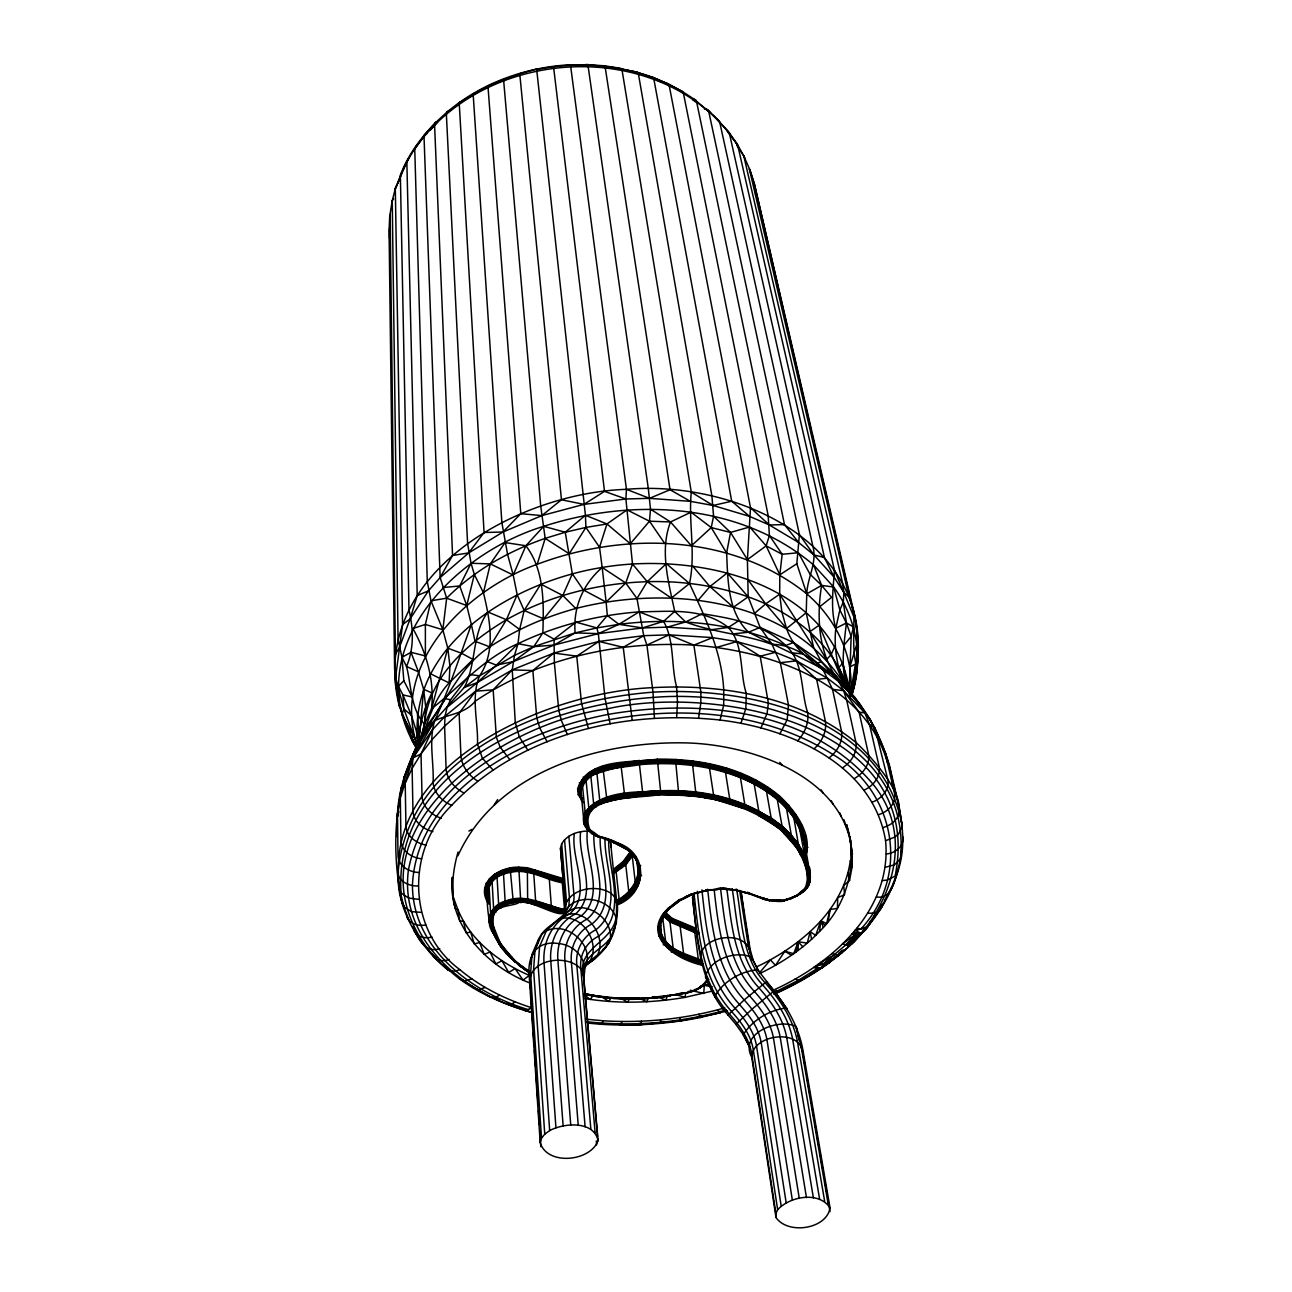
<?xml version="1.0" encoding="UTF-8"?>
<svg xmlns="http://www.w3.org/2000/svg" width="1292" height="1292" viewBox="0 0 1292 1292"><rect width="100%" height="100%" fill="white"/><g stroke="black" fill="none" stroke-linecap="round" stroke-linejoin="round"><path stroke-width="1.5" d="M652.25 996.972C672.147 996.52 621.323 1001.833 623.019 997.828M452.216 877.72C447.969 926.461 487.149 966.513 529.898 982.986M705.141 983.099C691.64 996.568 669.127 994.21 651.443 997.763L651.33 998.086M796.825 1031.743L797.051 1028.707L795.63 1026.252C777.978 1018.209 738.782 1033.18 751.75 1057.292L775.975 1217.435C787.555 1234.91 826.767 1229.386 830.029 1207.826L802.542 1047.99C797.439 1022.828 783.291 1000.719 766.398 981.791L744.192 999.943L728.026 1015.044L735.891 1024.314L751.976 1009.165L774.118 990.883L787.377 1009.343L786.521 1008.035C769.951 1009.617 751.783 1020.47 743.288 1034.827L750.297 1048.523L744.257 1036.055L735.713 1024.185M398.776 811.586L397.419 816.625C398.033 783.792 412.423 753.656 427.216 725.087C447.92 699.004 460.937 665.17 489.813 646.856C516.267 629.527 545.305 616.817 575.78 608.5C671.081 583.919 799.377 598.616 850.023 694.256M685.261 896.809C702.977 888.783 683.71 899.151 679.317 900.734C669.999 906.839 661.52 915.237 659.388 926.59C657.854 950.88 685.713 956.726 703.074 964.203L701.847 965.092C676.007 959.536 639.718 935.731 668.109 908.324L669.773 908.276L670.273 906.855M695.532 101.874L692.577 99.549L694.498 99.484L708.759 111.58L799.393 534.63L796.825 563.748L806.773 593.852L806.224 612.763L813.459 647.066L821.195 661.552L860.052 704.253L870.049 719.321L874.975 728.139L885.537 753.22L889.542 765.736L899.313 807.742L902.236 826.105L898.651 833.824L895.081 836.958L885.569 840.721C892.255 910.117 832.533 963.057 774.909 989.446L777.348 991.19L781.046 991.142C814.638 975.137 846.389 953.512 869.71 924.168C882.743 907.905 892.885 889.381 898.521 869.258C907.824 839.703 900.039 808.97 892.255 780.061L892.449 783.679M452.297 877.381L452.749 895.711L457.869 909.568L459.677 920.97L463.44 921.164L466.073 932.808L470.74 932.162L474.293 943.967L479.671 942.482L484.225 954.352L490.104 952.026L495.757 963.88L501.958 960.747L508.725 972.488L515.072 968.564L523.018 980.079L529.349 975.412C499.18 962.346 470.595 940.818 457.869 909.568L455.204 908.567C450.633 889.526 452.814 870.517 458.046 852.009M850.54 694.725C854.61 656.191 835.617 618.61 806.773 593.852C807.387 577.314 817.594 562.375 812.733 545.644L719.692 122.046L707.951 109.868L704.382 108.883M657.289 759.163C631.126 763.281 588.005 757.37 577.621 788.814L580.948 791.108L584.065 823.343C584.953 833.017 613.603 845.404 589.814 829.642C576.103 793.579 642.366 799.07 660.955 794.257L657.289 759.163C700.232 758.582 745.678 767.755 779.415 795.872C795.097 810.568 812.846 833.905 805.659 856.386M661.133 917.385L663.442 916.577L669.175 908.292M851.735 695.613C856.047 667.916 860.504 638.797 853.624 611.116L754.431 184.126L750.297 170.786L743.788 155.928L736.795 145.318M590.557 831.224C579.817 830.385 567.382 834.067 561.681 843.854L566.494 901.509L564.685 915.075C560.938 890.802 593.852 882.371 610.696 893.127C621.484 900.831 616.688 916.593 615.024 927.527C611.294 944.113 599.262 956.984 585.115 965.625M615.154 923.828L615.024 927.527L613.006 930.337M616.623 900.459L616.397 922.73L608.92 943.144L594.433 959.197L584.921 965.705M660.18 923.925L661.294 934.035L658.678 936.329M393.656 198.855L392.235 200.599L389.683 216.588L389.07 230.525L394.593 668.981L399.244 705.852L416.589 748.569C357.949 650.797 453.46 553.606 543.674 526.328C632.418 497.533 740.041 502.475 813.637 565.024L821.615 585.389C815.688 621.823 819.144 662.102 846.292 689.767M759.89 973.506C781.838 962.798 802.687 949.216 819.58 931.419C844.758 906.984 855.675 871.502 849.668 837.022M520.579 902.656C529.558 898.344 566.607 923.231 564.523 909.487L562.311 882.743L563.054 878.528L527.346 867.739L518.786 867.174L520.547 898.295C523.147 908.131 495.934 901.961 493.496 915.753C489.765 940.156 511.955 960.57 530.673 972.973M389.893 220.447L390.152 214.504L395.384 654.236C394.157 680.496 397.177 707.128 409.031 730.901M847.326 690.639C837.894 671.565 833.437 649.472 835.827 628.283C830.272 608.774 833.195 589.75 834.422 570.111L737.732 145.269L728.494 131.542L713.2 115.408M417.962 748.003C388.844 665.396 464.829 590.105 537.214 564.281C624.343 531.432 731.724 533.79 806.773 593.852L821.615 585.389L833.663 587.036C856.386 617.624 864.09 659.001 851.751 695.274C860.73 663.426 860.44 628.445 849.054 597.033L749.344 168.881L754.431 184.126L811.311 431.205M706.094 889.607L706.191 890.737L691.301 894.161L678.397 900.395L668.109 908.324M849.878 693.869C835.504 581.901 695.823 551.426 602.169 567.463C515.928 580.964 405.381 643.9 418.091 745.274M583.677 976.72C588.635 960.182 575.101 945.146 558.984 943.596C535.922 939.946 526.603 956.613 529.365 978.044L540.185 1142.532C546.904 1165.82 590.266 1161.847 598.083 1140.658L583.677 976.72C575.392 948.328 612.876 942.417 615.993 917.659C608.807 894.92 568.286 891.835 562.86 917.53M849.135 691.818L851.17 636.423L846.389 622.986L843.321 602.104L843.821 592.447L842.642 583.322L743.788 155.928M857.29 664.088C871.809 539.039 730.868 480.059 626.442 489.329C516.009 492.946 366.928 575.634 399.244 705.852L401.118 708.678M452.329 109.013L447.597 111.532L446.37 114.229L467.591 543.512L471.047 563.264L459.742 585.954L466.751 605.56L471.386 624.52C459.484 656.837 449.067 689.589 434.645 720.726C428.556 740.897 434.031 762.28 433.111 782.904C434.112 793.24 442.445 801.524 451.699 805.336C519.19 733.775 624.827 709.663 720.08 720.048C789.154 728.22 873.037 764.105 885.569 840.721M407.481 770.323L403.944 777.542L415.491 748.585L428.169 726.265L434.645 720.726L464.264 687.457L479.59 675.845L514.491 655.351L533.774 646.678L575.134 632.886L596.839 627.928L607.305 615.509L606.126 602.056L625.748 582.999L632.499 563.99L625.893 498.987L626.442 489.329L570.45 64.745C525.553 67.071 480.979 83.14 446.628 112.485M887.442 762.587C864.542 681.998 769.015 650.748 693.885 645.128C639.201 641.817 583.79 650.312 532.853 670.548C512.746 678.849 493.415 688.927 475.375 701.088C464.668 714.024 448.615 714.072 434.645 720.726C393.931 771.243 389.36 841.673 402.038 903.383C409.968 928.625 425.633 951.073 445.708 968.176C449.341 972.133 455.301 971.649 459.79 969.598C480.672 987.136 505.511 999.314 531.351 1007.631L526.312 1010.699C496.435 1001.575 465.814 987.766 444.012 965.172M813.637 565.024L833.663 587.036L839.848 609.921L846.389 622.986C843.902 645.79 839.752 669.789 848.65 691.801M463.796 792.884C454.8 788.298 447.161 779.593 446.111 769.273L444.593 726.185L445.046 716.188L447.097 707.322L477.103 682.693L513.182 661.633L533.774 646.678L542.85 632.822C543.803 603.348 544.562 570.257 525.892 545.741L505.075 542.559L490.314 563.893L483.45 592.721C489.894 619.627 496.29 651.33 479.59 675.845C470.611 697.502 478.315 721.598 477.491 744.111L482.336 758.129L492.914 769.87M853.624 611.116C854.787 630.383 851.444 650.554 857.323 669.191L852.785 691.769C857.904 658.371 855.998 685.503 850.927 695.419M459.79 969.598C407.077 930.821 405.672 849.926 451.699 805.336M397.274 818.466L397.274 836.764M530.382 988.364L530.285 978.351M419.674 743.191L424.503 724.247C410.598 708.743 411.421 685.616 406.528 666.494C414.231 648.342 413.392 628.623 408.983 609.921L400.358 175.131C407.852 155.088 421.047 137.453 435.969 122.223L437.713 121.965L429.994 130.444M527.863 750.168L519.384 737.102L515.266 722.551L512.246 669.886L514.491 655.351L518.011 643.707L519.642 629.462L506.432 619.74L487.843 611.972C471.402 634.695 476.829 663.523 464.264 687.457L477.103 682.693L496.386 665.122L513.182 661.633L554.106 645.047L575.134 632.886C573.018 607.644 582.789 584.291 602.169 567.463L599.52 547.259L606.965 523.954L627.056 509.872L649.472 521.209L670.516 521.952L691.042 512.165L711.23 527.588L726.621 552.96C727.913 580.043 727.574 611.988 748.52 632.208C776.153 646.194 804.367 658.613 831.434 673.713C861.748 700.296 884.051 736.715 891.577 776.476M434.645 720.726L412.955 757.984L412.116 768.401L412.972 811.554C413.86 821.89 423.372 829.27 432.868 831.596M793.417 896.793L797.778 895.227L790.882 898.828L783.873 900.621L796.421 895.647L805.158 888.121C809.793 887.83 810.068 879.965 810.342 876.493C806.208 852.865 804.06 826.832 786.489 808.614C777.251 798.537 766.14 790.478 754.157 783.986C718.966 766.011 678.365 761.263 639.362 764.702C619.627 768.675 587.472 766.56 580.948 791.108C581.804 798.198 581.416 796.744 580.786 790.494C581.658 784.292 585.777 779.27 590.751 775.701C650.134 753.188 726.185 758.824 777.283 798.94C789.315 809.535 799.021 823.004 803.398 838.556C805.562 850.507 807.597 861.861 803.414 839.17C803.204 837.684 804.593 836.522 805.933 836.247M395.384 654.236L399.163 648.1L410.113 618.949L428.346 590.912L440.152 577.54L468.673 552.944L502.959 532.013L541.849 515.605L561.455 499.762L519.901 75.356L519.868 73.757L536.632 69.041L585.421 515.25L606.965 523.954L630.318 543.738L649.472 521.209L650.506 509.209L648.342 488.796L588.183 66.667L587.472 64.6L570.305 65.311M850.394 695.08L855.433 664.007L849.829 667.043L856.951 643.594M901.913 845.533C899.7 883.05 878.156 917.627 851.735 943.758L845.953 944.84L842.432 944.048L855.175 934.552C862.878 935.117 868.628 927.494 870.614 920.905M720.08 720.048L723.698 705.061L723.714 689.799C721.76 651.636 705.157 617.414 689.492 583.5C695.984 553.509 688.265 522.501 691.285 492.139L622.114 70.446L620.935 68.347L604.349 65.811L587.472 64.6L577.75 65.246M805.61 851.719C802.574 796.324 741.027 768.869 692.706 763.184C660.535 759.599 627.282 761.166 596.29 770.872C585.874 774.796 575.118 787.426 582.337 798.472M805.449 853.431C807.129 796.986 740.736 768.207 692.835 762.377C660.519 758.775 627.088 760.342 595.935 770.129C585.308 774.134 574.326 787.022 581.707 798.294M700.894 1015.835L700.329 1017.531C667.334 1024.055 633.532 1026.478 599.972 1024.201L602.12 1023.167L603.202 1020.793C644.078 1023.248 685.406 1019.113 724.796 1007.857M805.982 853.075L806.644 852.865C805.788 796.034 742.076 767.287 693.029 761.65C660.503 758 626.862 759.599 595.547 769.467C583.774 773.682 572.824 788.411 581.949 800.071L578.283 794.774L577.621 788.814M805.158 888.121C813.798 866.302 795.355 844.047 780.594 829.448C754.899 808.017 721.469 798.375 688.588 795.807C659.388 791.915 629.22 795.388 601.022 803.479C584.291 807.581 580.576 832.145 599.068 836.699M809.664 882.614L810.342 876.493M806.951 887.83C811.231 885.537 811.731 859.277 806.579 868.369C811.408 878.608 807.225 892.207 796.421 895.647M810.359 877.123C809.761 882.194 807.258 891.254 801.444 892.174M676.637 717.464L677.509 702.25L676.588 686.876C670.887 665.622 674.715 640.784 663.571 621.339L639.169 611.859C597.275 615.04 555.915 625.441 518.011 643.707C483.676 657.983 460.243 686.746 431.56 708.71L424.503 724.247L418.963 744.87M850.233 694.741L851.057 687.279L857.323 669.191M779.883 733.775L787.183 719.773L788.475 704.98L780.336 662.683L772.035 644.401L760.1 627.411L748.165 596.823L747.406 559.646L750.507 507.772L669.272 85.87L667.48 83.56L652.638 77.262L637.085 72.174L616.429 68.298M741.883 773.456L740.429 777.639L744.87 804.9L743.352 808.453L712.974 798.763L713.555 794.935L709.502 768.288L710.39 763.927M819.58 931.419L820.856 920.841C835.94 903.899 847.471 883.163 850.33 860.424L851.993 867.449L849.538 880.53L843.708 885.472L844.613 894.629L837.733 897.665L837.426 908.373L830.078 909.487L826.573 923.554L820.856 920.841C802.93 940.382 780.626 955.482 756.724 966.804M455.478 106.606L461.761 101.761L459.5 102.601L459.29 104.297L484.064 532.498L468.673 552.944L452.555 555.447L440.152 577.54L446.661 598.18L442.833 629.753L447.791 648.18L449.923 666.01L449.099 682.935C431.157 702.024 427.426 727.509 416.089 750.168M641.397 1021.229L640.687 1024.782L620.015 1024.96L619.304 1023.571M397.419 816.625L401.247 787.296L405.22 783.162L412.116 768.401L421.014 753.898L431.867 739.783L444.593 726.185L459.144 713.249L475.553 691.22L512.246 669.886L553.848 653.058L598.858 641.446L643.723 635.68L668.965 634.84L712.57 637.602L736.763 641.591L775.491 652.298L796.55 660.858L827.478 678.235L843.676 690.655L864.849 712.893L869.613 724.747L879.206 766.834C880.853 777.041 872.875 786.166 864.057 790.123M403.185 783.34L403.685 779.48M660.955 794.257L668.545 794.838L668.675 790.995C641.236 792.626 603.832 788.152 585.034 812.458C583.822 815.72 581.222 825.701 587.392 825.152M708.5 979.853C706.353 981.92 693.723 993.483 694.886 989.397M586.859 820.275L583.645 818.547C587.682 799.635 611.487 796.243 627.121 794.128L627.75 797.923L642.98 795.339L678.768 794.483L675.474 759.421M402.167 171.691L395.32 188.777L402.571 624.585L395.594 677.379L403.815 708.872L418.22 747.713M607.725 801.928L606.723 798.214C657.483 786.392 714.169 786.295 760.6 812.216L758.808 815.623C734.179 802.461 706.514 796.324 678.768 794.483M828.14 921.616L830.078 909.487M685.826 992.531L685.035 997.376C652.008 1002.996 618.012 1003.997 584.888 998.554M770.904 899.83C798.198 899.765 777.784 903.657 768.998 899.7M668.545 794.838L696.178 795.985L692.673 765.445L693.255 761.02M856.015 671.662L856.644 667.883M726.621 552.96L730.529 532.433L713.572 516.235L711.908 495.983L638.474 74.338L637.085 72.174L620.063 68.847M627.121 794.128C676.846 786.214 732.144 791.818 774.457 820.808L772.438 824.038L758.808 815.623C783.663 827.849 805.336 850.33 807.775 879.287L810.165 877.736C802.994 824.021 744.111 799.28 696.582 793.595C673.552 790.752 650.151 791.366 627.234 794.919C611.278 796.986 581.287 802.041 584.598 824.457M430.559 673.794L449.099 682.935L473.066 659.453L461.632 653.3L447.791 648.18L431.56 708.71C434.58 680.513 426.618 653.009 412.875 628.526L425.375 624.44L442.833 629.753L430.979 600.796L427.281 581.594L414.748 148.968L425.536 133.69L435.969 122.223M650.506 509.209L670.516 521.952L691.398 545.805L711.23 527.588L713.572 516.235M705.157 983.68C703.752 986.636 686.876 995.179 688.491 991.384M795.969 952.075L798.117 941.787L807.274 943.095L810.165 931.645L815.672 935.392L820.856 920.841L824.958 925.46M850.847 696.598L854.965 677.912M389.554 228.393L389.554 238.406M744.87 804.9L771.146 817.884L782.064 826.105L786.263 830.546L785.778 831.951L784.05 833.582L780.594 829.448L772.438 824.038M698.584 718.077L700.845 702.929L700.862 692.092L693.885 645.128L668.965 634.84L646.904 645.079L653.009 692.173L654.43 718.207M849.958 695.387C826.282 610.373 726.669 579.107 647.211 581.707C598.196 583.257 549.262 595.564 506.432 619.74C467.962 642.754 428.718 676.572 424.503 724.247L425.698 706.853L423.615 689.298L418.382 671.808L406.528 666.494L401.974 657.337L398.049 639.395L392.235 200.599M626.798 998.086L632.644 999.104L656.094 997.715L688.555 992.337M699.44 987.992L706.999 980.709L707.499 977.333M519.642 629.462L524.164 610.486L540.815 584.129L562.795 595.499L575.78 608.5M599.52 547.259L585.906 527.427L585.421 515.25L565.25 532.239L572.34 573.842L562.795 595.499L543.706 618.868L524.164 610.486L517.171 594.659L513.199 575.021L490.314 563.893L471.047 563.264L474.325 574.488L466.751 605.56L446.661 598.18L430.979 600.796L425.375 624.44L425.391 655.948L411.017 652.298L401.974 657.337L403.831 680.739L412.164 696.969L402.942 694.902L398.388 686.294L403.831 680.739M700.216 987.896L700.539 986.587M760.6 812.216L782.064 826.105L791.334 835.117L795.856 841.221L794.822 843.175L793.482 844.064L784.05 833.582M391.767 202.634L395.788 186.791L397.193 185.176M667.27 995.357L666.01 1000.169L656.95 996.681M802.946 892.191L809.858 882.048M678.397 900.395C685.261 899.119 660.454 912.087 661.859 917.417C648.18 944.646 682.16 958.599 702.557 964.753M537.488 943.725C541.332 921.212 576.975 919.145 573.858 893.886L568.851 836.231M831.434 673.713C813.556 661.165 795.048 644.24 772.035 644.401C743.853 634.081 713.604 632.709 685.648 621.969L674.682 611.374C668.675 582.256 659.404 550.828 670.516 521.952M565.25 905.821L560.47 848.182L561.681 843.854M583.257 970.405C585.131 954.513 602.137 949.604 610.454 937.895C611.584 922.133 596.936 909.019 581.949 907.711C569.078 906.709 560.389 918.321 551.7 925.589M790.397 898.311C778.818 904.933 761.731 898.134 747.341 892.32C758.808 896.874 720.209 884.632 717.044 889.025M802.057 825.41L799.587 828.543L804.528 854.997L802.784 857.904L806.579 868.369M583.548 970.163C599.262 946.358 562.941 915.963 541.978 933.954L535.033 949.943L533.596 969.549L544.74 1134.166L541.51 1138.236L540.185 1142.532M622.211 1021.52L620.015 1024.96M898.521 869.258C894.226 879.836 892.497 899.313 876.444 897.003M688.588 795.807L689.088 791.996L668.675 790.995M402.975 170.043L408.579 158.545L406.851 161.823L417.219 595.547L410.113 618.949L402.571 624.585M489.361 903.819L488.618 903.899C474.342 882.565 499.584 866.431 518.786 867.174M531.012 972.811C515.669 963.687 503.702 949.814 495.304 934.294L493.14 933.034L489.361 921.939C486.05 897.924 482.885 877.026 510.938 872.294C529.042 868.208 545.03 879.9 562.311 882.743M421.499 858.792C412.083 857.84 401.699 851.46 400.94 841.205L400.326 798.052L412.955 757.984L432.416 729.786L445.046 716.188L475.553 691.22L493.173 689.847L512.246 669.886L532.853 670.548L553.848 653.058L576.749 656.158L598.858 641.446L623.245 647.308L643.723 635.68L636.972 598.519L625.748 582.999L602.169 567.463L606.126 602.056L583.322 589.927L572.34 573.842M537.214 564.281L545.176 538.376L540.718 506.06L503.67 80.815L503.686 79.216L504.914 78.925L491.428 84.723M493.463 933.551C484.193 921.277 490.798 905.046 505.075 901.235C525.343 892.578 544.966 905.611 564.523 909.487M711.23 527.588L730.529 532.433L747.406 559.646L766.14 545.854L769.402 535.486L768.159 515.589L683.452 93.395L681.465 90.989L667.48 83.56L665.945 83.851M616.51 905.207C648.18 893.983 649.521 851.412 615.46 842.336C615.444 841.14 583.128 831.693 593.949 833.437M805.368 849.474L807.936 847.358M418.543 745.5L416.573 731.724L411.324 715.187L402.942 694.902L403.815 708.872L401.974 714.444L414.522 737.296L410.695 735.794L416.25 747.567M408.369 768.53L413.085 754.27L427.216 725.087L428.169 726.265L445.288 698.633L450.537 699.796L469.949 674.521L479.59 675.845M663.668 915.447L660.373 925.702L657.951 926.945M728.026 1015.044L728.22 1015.189C699.586 984.278 697.632 940.851 692.835 901.332L692.577 897.294L693.998 893.192C698.617 934.439 701.96 979.207 731.514 1011.426C741.269 1022.376 750.684 1034.553 753.22 1049.379L777.655 1209.716L775.894 1213.608L775.975 1217.435M648.003 998.619L646.856 1001.784L638.232 997.747M802.817 946.81L798.117 941.787L793.74 953.69L784.825 951.235L775.475 965.382L770.42 959.875L759.389 972.957M395.32 188.777L406.851 161.823L416.379 145.834M397.807 183.48L400.924 175.066M608.564 940.495L605.819 947.504L602.847 949.62M527.346 867.739L527.669 903.108M666.171 913.024L671.888 918.224L696.097 928.383L694.741 932.307L698.342 959.407L696.953 962.718M517.171 594.659L506.432 619.74L489.813 646.856L475.036 641.268L471.386 624.52M843.321 949.798C824.409 969.097 798.343 982.421 773.876 994.113M538.942 938.396L532.046 954.255L530.576 973.683L541.51 1138.236M536.745 945.437L530.786 959.165L531.351 964.317M843.321 602.104L839.848 609.921L835.827 628.283L846.389 622.986L853.511 626.895L851.17 636.423L843.999 645.273M457.949 855.74C496.112 771.098 599.795 741.01 685.907 742.9C756.369 744.547 857.953 781.402 851.993 867.449L850.863 847.778L852.413 854.335L849.765 837.135M834.858 646.371L831.047 654.786L826.541 659.534L809.809 631.723L819.128 625.231L842.449 680.674M853.657 941.981L865.123 929.271L851.735 943.758L869.71 924.168M519.868 73.757L520.692 73.612L488.15 85.87L459.5 102.601M447.097 707.322L450.537 699.796M613.845 997.892L639.815 998.797L651.443 997.763M721.033 889.171L705.933 890.107L721.033 889.171L720.581 888.105M740.93 723.358L745.839 708.614L746.308 693.465C739.363 672.26 744.37 644.87 728.317 627.444C702.703 607.272 669.595 611.601 639.169 611.859L618.949 624.327L598.341 633.629L554.106 645.047L533.774 646.678L518.011 643.707L496.386 665.122L487.229 661.585M629.898 997.602L627.75 1002.204L619.611 997.699M441.38 818.288C431.948 815.236 423.001 807.387 422.048 797.035L421.014 753.898L432.416 729.786M728.914 802.752L729.722 798.989L725.49 772.374L726.669 768.094M806.466 888.088C814.445 868.256 798.908 846.518 785.31 832.597C761.23 810.149 728.43 799.603 696.372 795.242C666.656 791.544 636.375 793.708 607.272 800.604C594.578 802.655 578.703 816.673 588.377 829.852L589.814 829.642M413.085 754.27L419.948 740.994M884.455 900.863L891.932 887.039M610.535 998.49L608.839 1001.445L601.248 996.487M679.673 900.637L692.237 894.419M760.907 727.945L767.06 713.539L768.352 702.993L760.18 656.223L736.763 641.591L716.753 647.373M636.972 598.519L647.211 581.707L666.317 563.619L689.492 583.5L671.356 598.083L647.211 581.707L632.499 563.99M606.965 523.954L585.906 527.427L569.223 553.767L545.176 538.376C508.66 551.103 474.035 570.596 446.661 598.18M494.303 804.593L497.678 799.57M563.861 916.06L568.916 905.999L569.417 897.423L564.539 839.784M533.418 1012.686C469.222 996.794 398.76 943.58 408.417 870.001C426.182 778.091 524.245 730.901 607.918 714.444C699.101 698.52 809.454 709.05 872.908 784.082C921.551 842.885 884.293 927.801 826.04 964.107L816.011 965.786L816.996 968.677L822.067 967.869L842.271 952.22L819.855 968.838L816.011 965.786M593.222 995.308L590.283 999.491L583.984 994.662M632.935 998.554L623.616 998.797L592.705 995.389M749.021 893.337L734.793 889.574L736.117 889.494M822.067 967.869L823.537 965.835L810.229 974.136M873.877 916.383L876.057 913.363M880.401 907.339L882.581 904.319C881.871 911.328 873.99 914.187 867.836 912.992M621.29 902.882L619.175 899.83L616.236 872.504L614.007 868.838L623.019 861.651L629.123 853.318L632.24 856.095L635.422 883.405L638.409 885.618M629.866 853.511L623.665 861.974L614.524 869.258M630.593 853.867L624.294 862.426L615.024 869.807M706.659 980.047L703.72 984.762L708.694 979.32M631.223 854.319L624.86 862.991L615.476 870.453M631.723 854.884L625.296 863.621L612.456 872.827M632.079 855.482L625.619 864.283L612.699 873.521M632.24 856.095L625.764 864.913L612.812 874.183M614.104 998.49L623.616 998.797L613.958 998.28M414.748 148.968C481.27 52.617 637.78 37.339 719.692 122.046M769.386 900.782L770.307 900.153M670.273 907.436C642.608 933.454 675.958 957.727 701.669 962.653M535.227 869.742L533.774 873.812L535.647 901.283L534.194 904.723M550.763 875.411L549.326 879.448L551.377 906.903L549.908 910.327M704.253 984.73L707.628 980.58M681.595 923.086L680.222 927.026L683.678 954.158L682.273 957.485M769.806 821.341L771.146 817.884L766.495 791.334L768.417 787.458M698.1 600.36L709.889 586.568L727.299 572.889L748.165 596.823L733.355 607.272L709.889 586.568L692.609 565.944M797.649 740.752C804.641 733.372 809.067 722.922 807.694 712.683C800.378 690.816 804.448 662.166 785.746 645.515C763.168 623.552 732.063 618.61 702.283 613.7L685.648 621.969L667.27 627.137L642.447 627.944L598.341 633.629L575.134 632.886M849.119 944.743L858.13 934.407L853.608 932.194L855.175 934.552L845.953 944.84L823.424 963.8L818.256 964.187L828.204 963.525L835.181 957.13M793.482 844.064L797.148 847.843L798.682 846.115L793.934 818.32L796.308 814.977M802.542 892.368L807.468 886.91L798.714 894.112L801.799 892.304M777.655 1209.716C789.88 1196.327 818.966 1190.966 830.029 1207.826M791.948 897.31L791.124 898.182L797.778 895.227M476.91 92.233L489.733 85.433L488.15 85.87L488.053 87.517L520.789 513.683L502.959 532.013L484.064 532.498M585.26 966.303C605.754 949.313 582.837 910.036 558.112 919.419L546.419 930.692L539.572 946.519L538.183 965.948L549.665 1130.581L544.74 1134.166M590.056 962.282L592.576 959.698M585.793 964.559L597.647 954.707C608.144 934.019 581.077 901.929 560.502 918.337M780.594 829.448L782.064 826.105L777.299 799.587L779.415 795.872M755.852 779.948L754.157 783.986L758.695 810.552M814.073 748.827C821.647 742.125 826.864 731.821 825.427 721.566L816.657 679.35L796.55 660.858L780.336 662.683M447.597 111.532L434.887 123.273L434.58 125.049L452.555 555.447M806.224 612.763L786.537 628.51C799.231 666.155 845.985 674.472 862.329 709.437M839.251 953.464L841.964 951.025M847.617 945.922L854.787 939.462M674.682 611.374L663.571 621.339L642.447 627.944L618.949 624.327L596.839 627.928L575.974 622.146L554.042 639.152L554.365 662.699L558.725 709.986L561.39 720.484L567.414 734.583M606.869 996.746L607.256 997.909L614.637 997.941M789.735 838.314L791.334 835.117L786.489 808.614L788.75 805.077M845.953 944.84L858.13 934.407M754.124 613.748L765.672 603.881L779.674 594.191L779.819 574.811L782.161 554.284L769.402 535.486M829.028 757.903C837.054 751.879 843.046 741.802 841.56 731.53L832.533 689.347L823.214 670.031L817.723 663.345L793.482 642.528L760.1 627.411L748.52 632.208L733.937 633.823M615.46 842.336L614.152 842.901L613.474 841.738M819.871 606.626L831.58 597.356L821.615 585.389L810.003 574.165L798.391 552.734L782.161 554.284L766.14 545.854L749.699 526.975L730.529 532.433M838.556 953.528L841.738 951.041M671.662 905.789L680.028 899.345M669.773 908.276L679.915 900.346M671.888 918.224L669.95 921.89L673.277 949.055L671.323 952.107M764.347 898.586C756.611 899.232 782.387 901.832 783.792 900.056M699.876 988.041L704.996 984.165M842.416 767.884C850.798 762.555 857.5 752.752 855.966 742.48L846.712 700.329L843.676 690.655L839.17 682.289M515.04 1001.865L512.1 1003.884L506.868 1004.272M796.857 895.921L803.22 891.868M796.825 563.748L779.819 574.811L766.14 545.854M738.653 620.774L728.317 627.444L710.132 629.866L667.27 627.137M468.528 97.417L475.311 93.072L473.373 93.702L473.227 95.366L501.861 522.517L507.546 554.284L513.199 575.021L525.892 545.741L543.674 526.328L565.25 532.239L585.906 527.427M596.258 996.503L591.381 995.551L614.459 998.328M854.109 778.656C862.749 774.021 870.13 764.541 868.531 754.286L859.099 712.167L843.676 690.655L832.533 689.347M854.109 617.528L843.821 592.447L834.115 577.185L813.928 554.914L798.569 542.462L769.354 524.988L749.505 516.364L713.103 505.479L690.38 501.344L649.521 498.341L625.893 498.987L604.511 491.364L583.919 504.397L541.849 515.605L520.789 513.683M806.902 976.203L800.41 980.951L795.065 979.029M838.04 954.723L835.068 954.643L820.468 962.572L823.424 963.8L840.478 953.9M826.654 963.929L829.755 962.023M499.6 995.131L496.338 997.02L490.54 997.182L458.676 978.189L464.329 980.919L471.871 978.948M853.608 932.194L861.199 933.47L855.239 930.288L867.723 926.703M468.883 831.047L472.048 829.351M817.723 663.345L821.195 661.552L834.648 674.311L859.132 704.738M412.955 757.984L421.014 753.898M694.918 989.947L700.555 987.153M694.498 990.706L700.442 987.605M663.264 944.904L665.655 941.545L662.618 916.916M627.266 848.408L625.522 848.763L613.829 842.691M615.59 900.863C629.592 895.13 641.284 877.672 637.618 864.477C641.623 880.401 629.317 895.001 615.719 901.525M615.961 902.236C633.565 894.888 646.63 871.793 632.805 855.062C632.951 856.515 634.727 856.919 635.874 856.386M616.3 902.963C640.574 894.274 647.227 859.81 625.522 848.763M616.72 903.625C639.395 895.534 649.488 862.362 626.006 848.763M617.172 904.206C660.519 882.081 636.924 842.691 597.663 836.279L597.55 835.73M485.178 987.476L478.218 989.769L472.953 987.298M678.881 900.653L692.286 893.999M872.213 802.17C881.128 798.908 889.607 790.155 887.911 780.013L874.975 728.139L869.613 724.747M549.665 1130.581C564.071 1122.877 593.868 1120.422 598.083 1140.658M790.656 898.667L797.713 895.663M773.714 992.724L797.939 980.563L816.996 968.677L813.734 967.369M775.83 993.354L781.046 991.142M690.38 501.344L670.031 489.733L649.521 498.341L626.442 489.329M417.219 595.547L428.346 590.912M693.885 645.128L712.57 637.602M878.512 814.703C887.459 812.087 896.39 803.753 894.613 793.692L884.875 751.653M529.801 971.616L522.162 966.416L520.03 966.271L511.6 958.099M882.969 827.591C926.17 814.364 871.664 757.08 855.966 742.48C799.49 696.695 723.391 683.759 652.492 687.667C543.464 692.076 363.876 770.307 404.057 906.871L411.389 911.619L421.321 912.362M688.555 991.933L693.336 990.447M688.281 992.434L694.87 990.366M545.176 538.376L565.25 532.239M726.201 1009.973C681.094 1022.747 633.468 1026.833 586.843 1021.73M727.348 1010.877L700.329 1017.531L698.794 1014.268M651.313 77.649L652.638 77.262L668.626 84.238L682.741 91.748M709.55 983.939L700.7 986.184M691.301 894.161L711.601 889.59M691.624 894.516L706.191 890.543M511.697 957.033C508.305 958.373 493.431 937.508 500.618 944.161L516.041 962.056L522.162 966.416M712.909 990.932L685.035 997.376L675.619 994.469M449.051 959.455C443.204 961.959 434.79 960.941 432.352 954.239L436.728 958.341M760.18 656.223L775.491 652.298M855.239 930.288L864.768 928.302M749.505 516.364L731.708 501.215L713.103 505.479L691.285 492.139M427.426 133.27L424.374 134.852L424.018 136.661L440.152 577.54M886.328 853.996C895.017 853.285 904.675 846.115 902.704 836.505M655.916 996.73L652.815 997.376L659.501 996.843M439.748 948.586C425.375 954.158 416.654 936.975 413.036 926.235M503.153 946.745L500.698 946.277L498.405 942.449M688.507 992.563L656.078 997.892L639.572 998.764L639.427 997.812M786.085 899.087L789.444 898.473M536.519 69.606C575.36 61.661 616.381 64.115 653.639 77.891L731.708 501.215M885.262 867.32L894.645 864.703L900.556 858.712C912.33 732.112 752.703 689.056 653.494 697.405C548.163 704.334 392.881 764.929 401.037 892.901L408.498 898.053L418.608 899.345M679.544 993.403L683.145 992.821M656.094 997.715L670.08 996.116L664.75 995.954M431.964 937.071C425.278 938.88 416.557 937.152 413.747 930.078M625.893 498.987L583.919 504.397L561.455 499.762M664.782 996.164L670.047 995.502M639.734 1023.264L640.234 1024.653L680.722 1020.809L720.468 1012.767L717.48 1009.956M507.562 953.448L500.392 945.792L509.096 956.274L525.957 969.904M679.737 91.183L681.465 90.989L695.887 100.308L696.646 101.987L784.486 524.584L798.569 542.462M882.436 880.563L887.313 880.03L895.081 876.089C926.106 724.408 715.3 683.92 606.804 708.953C502.443 722.616 342.235 829.044 427.006 948.037M706.046 890.511L721.146 888.944L735.826 889.913M776.589 900.201L780.497 899.781M816.657 679.35L827.478 678.235M617.544 998.086L637.683 997.989M442.72 587.585L459.742 585.954M578.283 794.774L581.384 795.937M425.795 924.959C418.737 926.38 409.935 924.264 406.98 917.013M640.751 865.688L637.618 864.477M807.322 883.728L809.277 883.082C807.177 824.054 739.379 797.681 689.04 793.611C659.308 791.14 628.865 793.336 600.263 802.074C589.491 805.562 578.832 820.194 588.377 829.852M713.232 798.02L707.968 798.456L696.372 795.242M645.386 998.038L632.45 998.506M514.474 961.636L516.041 962.056M484.904 893.192L487.536 893.999L489.07 898.021M784.486 524.584L769.354 524.988L750.507 507.772M632.547 998.894L639.572 998.764M623.212 998.764L632.854 998.926M689.088 791.996L696.533 792.125M722.583 888.234L726.605 888.492M720.791 889.025L735.519 890.123M769.128 900.589L776.799 901.057M417.704 886.005C409.79 886.102 401.053 882.565 397.871 874.846C406.528 753.317 548.632 699.941 653.009 692.173C747.519 686.456 882.436 716.398 902.236 826.105M641.591 875.653L638.426 873.957L636.94 861.893M607.256 997.909L614.281 998.506M587.408 1023.054L601.022 1024.33M586.374 1019.21L603.202 1020.793M792.755 652.864L802.461 653.913M492.22 919.839L489.054 917.417M484.581 888.185L487.698 890.559M856.806 928.383L861.037 928.883C911.022 874.732 895.275 791.221 833.001 754.528C754.108 704.511 652.492 703.833 565.315 730.578C495.256 753.155 415.879 804.415 412.423 885.601C412.988 949.588 472.646 993.096 528.767 1009.763M823.424 963.8L826.04 964.107M596.016 996.487L607.45 997.925M859.099 712.167L864.849 712.893M603.202 996.826L606.965 997.295M607.66 997.731L584.63 994.033M595.822 996.277L607.095 997.699M418.656 872.455C409.37 872.148 398.679 866.254 398.017 856.079L397.452 812.926M851.961 934.084L855.175 934.552M770.807 899.959L776.234 900.75M612.796 67.749L603.703 66.36L604.898 66.328L605.286 67.878L670.031 489.733M712.199 986.749L704.302 985.408L703.769 993.451L690.219 990.221M585.308 993.726L596.775 995.971M587.44 994.356L591.219 995.147M584.049 994.178L591.849 995.793M584.953 993.903L592.124 995.615M834.115 577.185L824.441 557.514L813.928 554.914L799.393 534.63M564.539 910.166C542.107 903.899 513.893 889.72 493.641 909.245C490.621 911.894 485.437 923.522 492.478 923.909L500.618 944.161M564.491 910.941C543.674 903.334 493.043 886.28 489.813 923.086M564.378 911.732C543.367 906.855 520.143 892.933 499.277 906.548C483.806 914.639 491.961 933.034 499.326 943.903M564.216 912.491C541.881 905.87 509.339 890.673 492.026 915.204C488.021 933.26 503.412 950.104 515.427 962.088M564.023 913.186C544.933 909.81 526.022 896.454 506.286 904.788C493.302 908.26 486.923 922.956 495.304 934.294M562.811 879.093C543.011 874.7 522.937 861.942 502.346 870.889C489.167 874.668 480.22 889.59 488.747 902.042M562.618 879.787C542.963 875.556 523.115 862.668 502.701 871.535C490.75 875.088 481.222 888.525 488.844 900.362M562.456 880.546C542.931 876.444 523.292 863.476 503.024 872.245C492.22 875.621 482.255 887.572 488.861 898.861M562.343 881.322C542.931 877.333 523.438 864.283 503.266 872.988C492.979 876.267 482.885 887.652 489.2 898.618M562.295 882.081C542.947 878.156 523.535 865.059 503.444 873.731C494.432 876.057 485.485 887.006 487.859 894.516M426.247 845.129C416.735 843.514 406.754 836.618 405.93 826.331L405.22 783.162M734.986 889.962L748.553 893.515M735.229 890.14L748.133 893.499M763.879 898.376L767.287 899.264M770 900.556L747.503 892.885M762.603 898.877L769.693 900.766M588.28 815.349L585.195 813.088L582.482 785.617L579.284 782.79M493.496 915.753L490.605 913.509L489.087 886.021L486.099 883.195M524.132 1010.36L533.16 1012.88M635.971 72.627L649.392 77.019M763.847 898.489L768.918 900.217M831.903 953.561L835.068 954.643M506.674 1003.238L522.372 1008.777M695.677 928.883L671.323 918.66L665.525 913.379M695.306 929.497L670.806 919.21L664.928 913.864M597.663 836.279L614.556 842.917M747.761 893.273L763.394 899.119M656.788 79.975L662.279 82.3M493.915 997.844L499.423 1000.234M496.241 911.91L493.641 909.245L492.107 881.742L489.41 878.479M631.481 894.888L628.849 892.223L625.764 864.913L623.019 861.651M702.509 960.796C687.715 953.884 667.496 950.993 661.326 933.405M702.525 961.458C685.39 954.869 657.838 946.874 660.616 925.12C658.032 948.667 685.422 955.386 702.396 962.169M591.542 810.698L588.797 807.936L586.067 780.465L583.209 777.106M698.875 933.728L669.95 921.244L663.668 915.527M698.891 934.374L669.95 921.89L663.652 916.173M697.858 931.629L670.387 919.856L664.443 914.445M699.02 933.034L670.096 920.55L663.846 914.865M613.587 842.303L626.039 848.828M591.51 833.114L598.616 836.893M542.85 632.822L554.042 639.152M694.498 99.484L695.887 100.308M751.573 957.404L758.695 971.261L751.573 957.404C736.004 949.927 708.953 959.31 705.432 977.075L715.816 997.779L714.783 996.455C722.616 981.823 741.253 970.76 757.774 969.856L774.183 991.093M784.825 951.235L791.463 955.289M528.961 971.6L524.1 968.548L530.576 973.151M697.373 962.217L701.847 965.092M524.229 969.129L530.851 973.7M529.639 972.957L519.755 965.818L525.376 969.985M587.747 829.706L584.065 823.343M726.815 130.427L737.732 145.269M477.572 781.014C468.948 775.636 462.035 766.592 460.937 756.304L459.144 713.249M607.305 615.509L618.949 624.327C675.07 617.301 733.646 622.55 785.746 645.515L793.482 642.528L821.195 661.552L843.482 684.938L834.648 674.311M803.446 857.468L800.62 855.304L797.794 847.358M774.457 820.808C790.187 831.903 803.689 847.164 808.388 866.238M500.812 908.195L498.68 905.143L497.097 877.623L494.901 873.941M514.071 960.586L519.804 965.14M595.935 806.999L593.658 803.85L590.88 776.347L588.506 772.584M520.951 966.691L509.387 956.742M403.815 708.872L411.324 715.187M660.519 1023.264L660.632 1019.921M849.054 597.033L843.821 592.447L834.422 570.111M592.737 833.873L586.762 828.333L592.221 833.808M581.222 800.265L583.726 802.59M448.34 970.227L436.922 959.52L422.242 942.53M706.449 108.948L710.503 112.824M509.726 759.551L500.165 747.115L496.338 737.231L493.173 689.847M786.263 830.546L798.844 844.79M779.77 762.393L782.241 765.074M505.592 952.446L509.823 957.065M717.254 119.3L729.382 133.318L824.441 557.514M743.288 1034.827L744.257 1036.055M863.427 710.858L870.049 719.321L872.294 724.634M601.442 804.028L599.746 800.539L596.904 773.052L595.127 768.934M506.658 905.288L505.172 901.913L503.525 874.393L501.974 870.388M747.761 579.397L765.672 603.881L786.537 628.51L781.886 612.117L779.674 594.191L813.459 647.066M795.856 841.221L804.545 855.643M727.848 131.897L736.828 143.444L744.725 157.786M416.783 747.422L412.358 740.978L409.725 732.677M649.472 521.209L664.669 543.383M547.146 741.818L539.862 728.187L536.778 717.867L532.853 670.548M498.534 943.031L501.167 946.632M821.147 789.848L823.279 793.191M404.057 906.871C398.97 896.826 398.017 884.745 398.081 873.553M883.017 748.649L885.537 753.22M831.305 800.814L833.227 804.351M498.857 943.531L493.14 933.034M609.194 840.333L610.615 842.982L617.043 904.739M410.695 735.794L416.88 747.81M692.835 901.332L694.708 905.062M474.325 574.488L483.45 592.721M839.655 812.83L841.157 816.205M873.796 728.171L876.024 733.485M847.665 689.783L838.976 667.318L842.917 662.974L848.844 691.785M588.474 728.559L581.545 703.413L576.749 656.158M411.017 652.298L418.382 671.808M820.856 920.841L823.311 927.365M602.734 766.382L606.723 798.214M401.311 899.442L408.966 920.388M843.934 819.726L847.003 828.576L846.422 824.78M643.723 635.68L646.904 645.079M513.409 903.399L510.114 868.079M408.046 727.396L409.176 730.917M795.63 1026.252L800.782 1044.356L828.22 1204.306M797.875 1035.425L799.441 1040.916M800.491 1044.598L802.574 1051.93C799.619 1028.077 752.009 1034.472 751.75 1057.292M753.091 960.004L750.071 949.071L741.123 892.223L744.353 915.883M752.057 959.811L748.246 945.34L739.638 890.43M849.474 835.23L846.615 824.651L850.75 841.334L849.781 836.748M596.839 627.928L598.341 633.629L605.011 698.213L610.147 723.795M705.707 974.329L707.063 979.611M857.194 657.353L857.92 660.309M812.216 435.129L856.386 625.457L856.838 632.692M620.677 762.668L624.456 793.853M847.923 873.021L849.538 880.53M679.802 1017.595L680.593 1020.987L680.658 1019.372M753.85 184.11L755.772 193.784M810.165 931.645L811.57 939.284M805.562 848.876C798.472 795.452 740.364 769.774 692.625 764.008C660.583 760.423 627.46 761.989 596.581 771.647C587.424 775.507 578.138 784.664 581.029 795.436M802.913 1053.901L803.592 1057.841M804.27 1061.782L804.948 1065.738M805.627 1069.679L806.305 1073.62M806.983 1077.56L810.019 1095.309M810.698 1099.25L811.376 1103.19M812.054 1107.147L812.733 1111.088M813.411 1115.028L814.089 1118.969M814.768 1122.909L816.463 1132.777M817.142 1136.718L817.82 1140.658M818.498 1144.599L819.176 1148.556M819.855 1152.496L820.517 1156.437M821.195 1160.378L822.891 1170.245M823.569 1174.186L824.248 1178.126M824.926 1182.067L825.604 1186.024M826.282 1189.964L826.961 1193.905M827.639 1197.846L830.013 1211.654M824.667 1201.35L797.39 1041.287C792.997 1018.839 780.045 999.459 764.993 982.679C741.56 957.307 742.351 921.083 736.601 889.187M819.612 1199.154L792.594 1038.978C788.572 1018.112 776.347 1000.218 762.377 984.666C738.249 958.616 737.409 921.794 732.241 888.718M813.395 1197.878L786.731 1037.589C783.081 1018.322 771.582 1001.946 758.711 987.605C733.969 960.86 731.482 923.441 726.863 889.203M806.466 1197.603L780.19 1037.25C776.896 1019.469 766.091 1004.514 754.253 991.319C728.527 963.412 724.957 924.652 720.581 888.799M799.28 1198.378L773.44 1037.961C770.436 1021.471 760.229 1007.744 749.295 995.534C722.745 966.626 718.271 926.719 714.137 889.461M792.351 1200.123L766.931 1039.689C764.186 1024.185 754.431 1011.41 744.192 999.943C716.495 969.759 711.86 928.108 707.677 889.219M744.967 919.791L745.597 923.715M746.211 927.64L750.216 953.108C747.632 928.9 699.828 934.859 700.603 958.309M553.541 66.764L604.511 491.364M786.166 1202.723L761.149 1042.289C758.549 1027.431 749.085 1015.254 739.299 1004.272C710.713 973.086 706.191 930.014 701.927 889.881M781.159 1206.001L756.466 1045.599C753.947 1030.968 744.596 1018.984 734.986 1008.18C705.771 976.316 701.685 932.21 697.276 891.286M775.894 1213.608L751.605 1053.368C748.972 1037.928 739.315 1025.17 729.14 1013.752C700.038 982.033 697.244 937.831 692.577 897.294M529.995 982.356C528.59 957.63 572.598 952.672 583.16 972.408L597.566 1136.427M632.192 720.322L623.245 647.308M560.47 848.182L565.282 904.125M418.156 745.129L416.573 731.724L419.06 735.003L418.737 744.983L423.615 689.298L431.899 692.916C423.744 709.05 418.85 726.815 418.463 744.903L419.06 735.003L417.445 713.911M608.693 840.979C608.161 871.438 627.88 913.105 598.632 936.183C586.487 942.094 579.236 954.917 580.819 968.419L595.111 1132.551M605.011 837.587C603.945 866.964 624.052 907.307 595.967 929.739C582.724 936.216 575.198 950.395 576.813 965.027L590.864 1129.273M600.199 836.99C598.81 864.639 618.383 902.737 592.043 923.925C577.621 931.015 569.756 946.616 571.403 962.475L585.115 1126.818M610.615 842.982L611.035 847.277M594.029 833.437C591.801 860.537 612.521 898.037 587.117 919.113C571.516 926.832 563.28 943.838 564.959 960.925L578.251 1125.38M647.89 791.705L648.148 795.533M587.295 830.998C584.307 857.646 605.996 894.629 581.529 915.673C564.846 923.958 556.254 942.272 557.918 960.521L570.757 1125.057M580.641 831.677C577.201 857.436 598.955 893.273 575.683 913.799C558.063 922.601 549.132 942.013 550.796 961.264L563.134 1125.865M574.359 833.469C570.547 858.55 592.301 893.515 569.982 913.638C551.636 922.843 542.414 943.079 544.045 963.121L555.948 1127.755M596.29 1140.917L596.629 1144.906M642.98 795.339L638.942 760.245M530.657 992.369L531.706 1008.406M531.981 1012.427L532.902 1026.462M533.289 1032.469L534.226 1046.504M534.484 1050.509L535.55 1066.546M535.938 1072.554L536.858 1086.588M537.133 1090.61L538.053 1104.628M538.457 1110.652L539.378 1124.686M539.781 1130.694L540.831 1146.731M848.666 684.259L849.151 692.173M398.388 693.691L398.453 697.728M395.433 669.401L395.627 683.516M798.117 941.787L798.181 950.428M599.407 996.164L595.677 995.874L599.44 996.342"/></g></svg>
